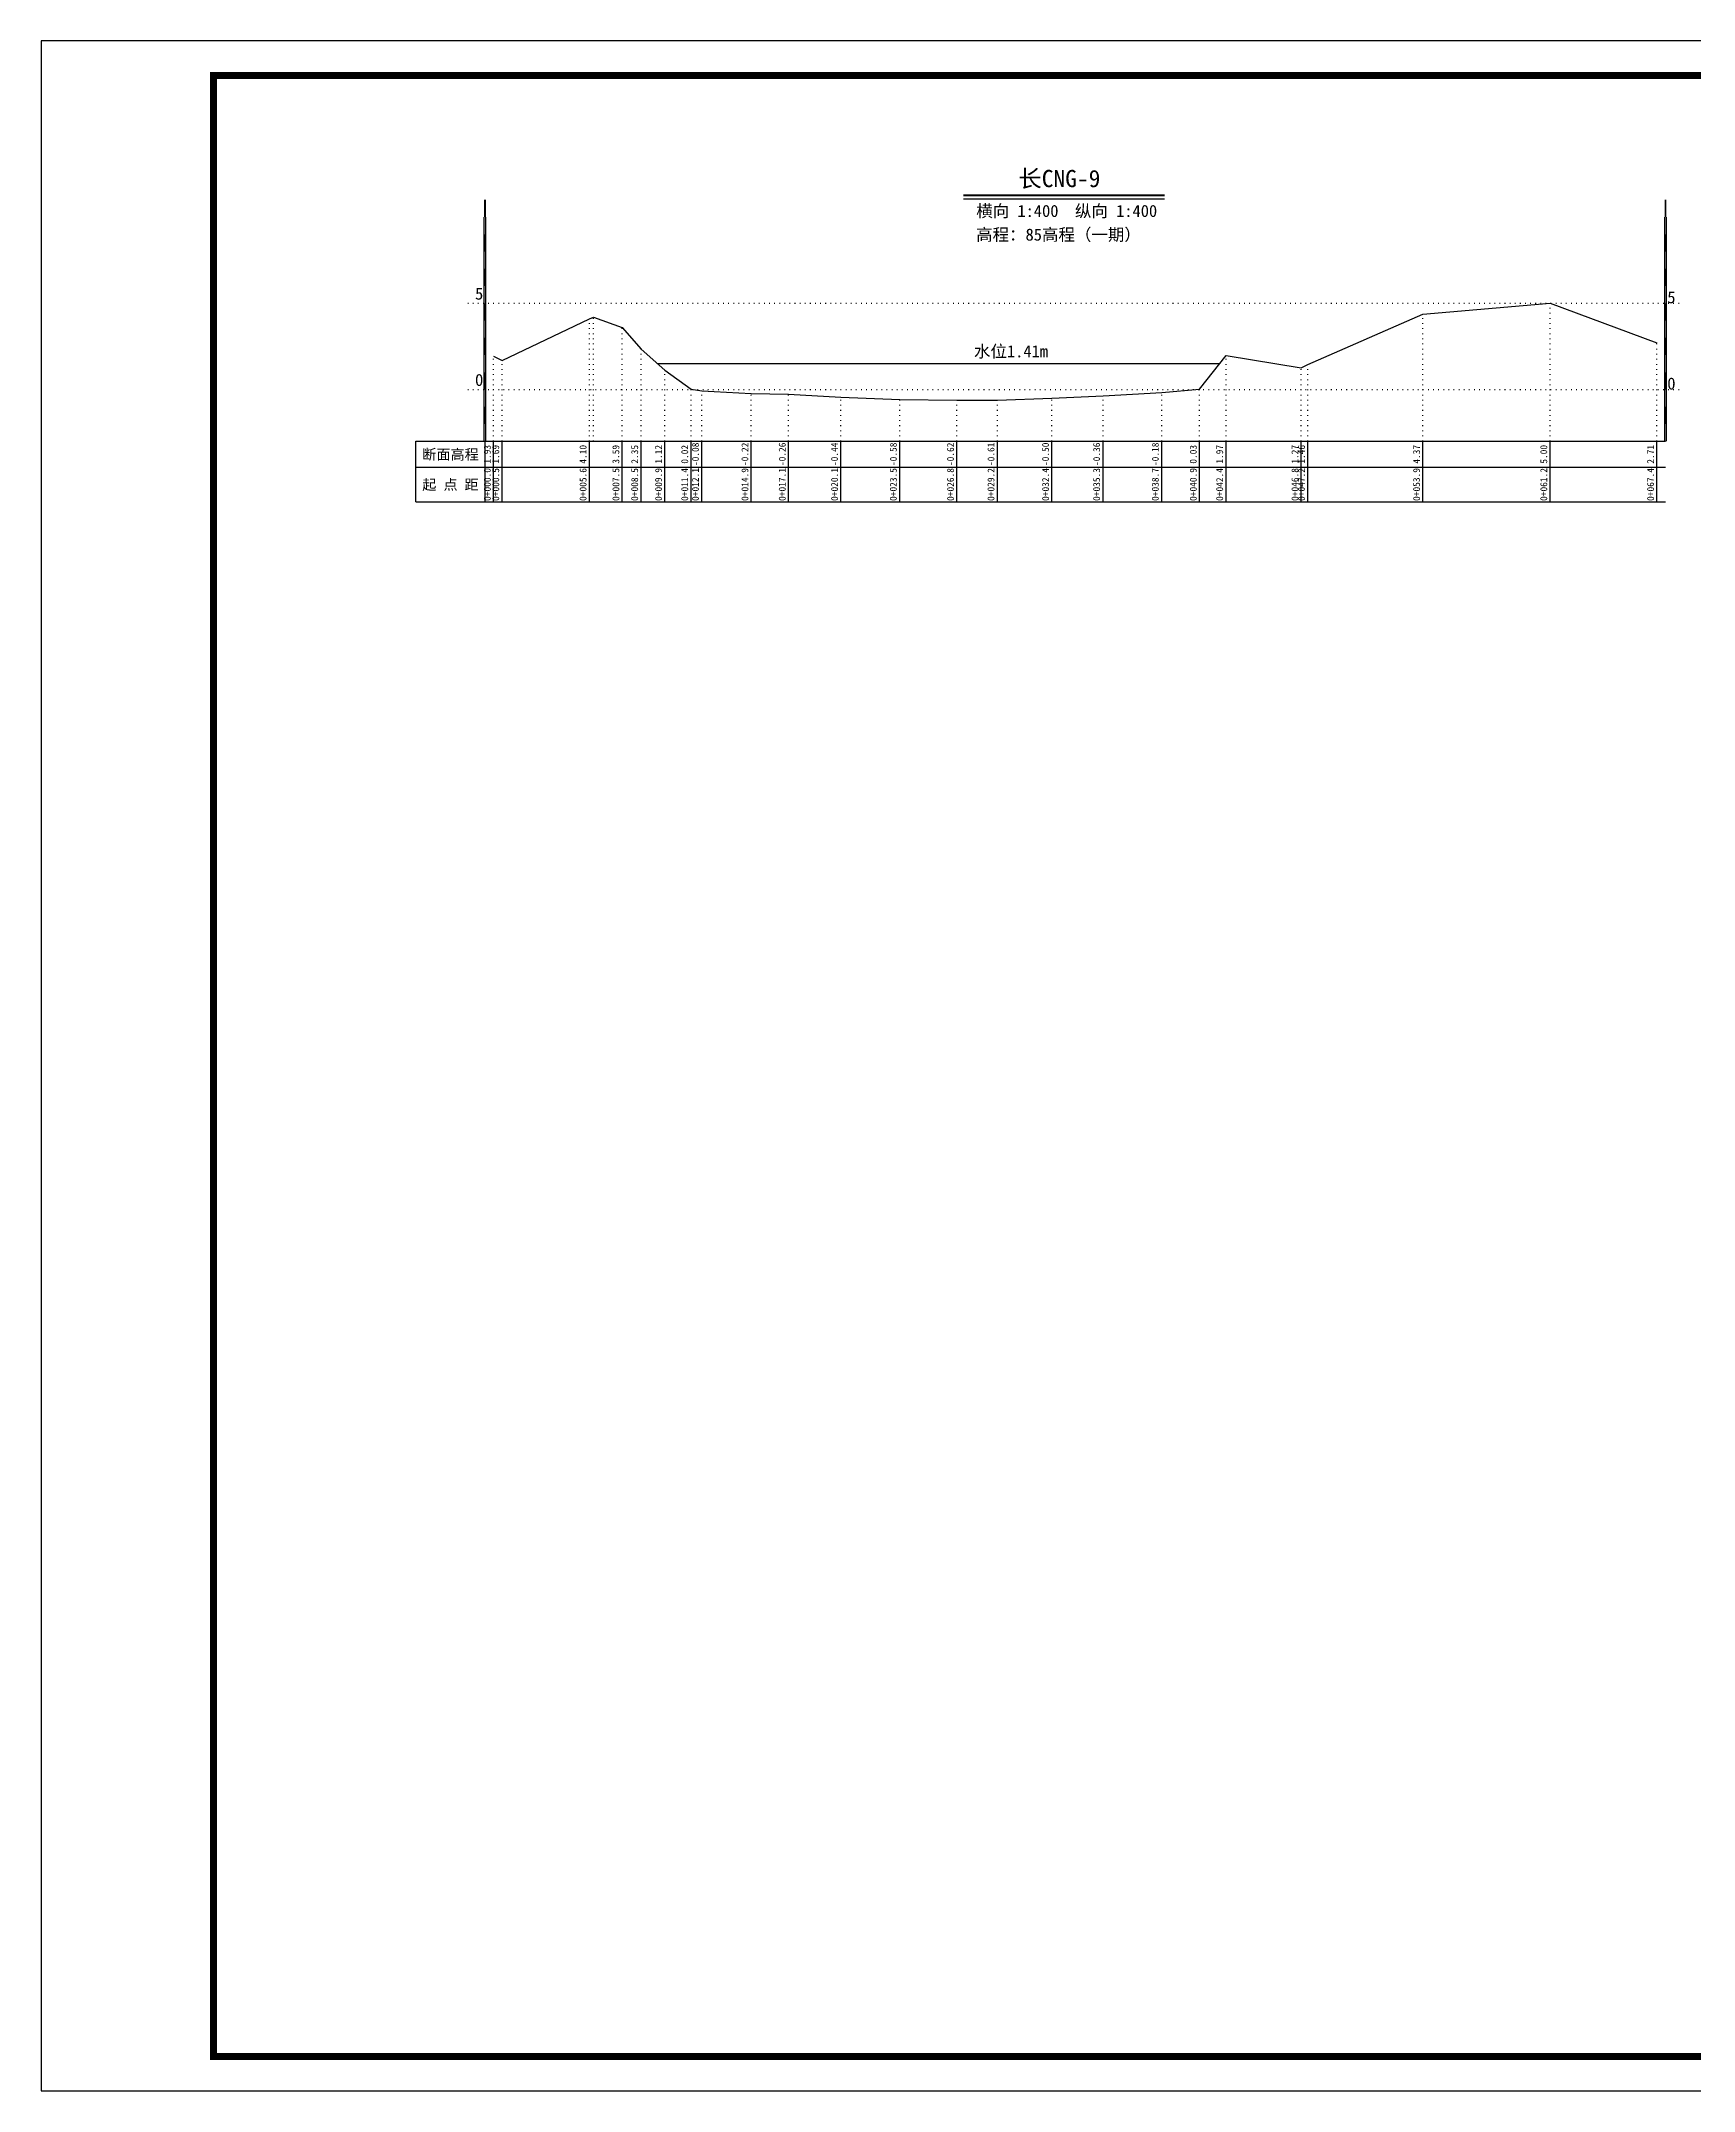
# Model space of a CAD drawing. Header units: millimetres. Extents: x 519117 to 520437, y 3371934 to 3372231.
# Drawn here: x 520017.2 to 520256.7, y 3371934.3 to 3372231.3 of the extents above; entities that cross this region are included whole.
import ezdxf
from ezdxf.enums import TextEntityAlignment as Align

# ---------------------------------------------------------------- set-up
doc = ezdxf.new("R2010")
doc.units = ezdxf.units.MM
doc.header["$LTSCALE"] = 0.4
doc.header["$MEASUREMENT"] = 0
doc.linetypes.add('X4', pattern=[1.6, 0, -1.6])
for name, color, linetype in [('DMX', 1, 'Continuous'), ('zdm1', 5, 'Continuous'), ('ZDMT5', 3, 'Continuous'), ('图框', 7, 'Continuous'), ('断面名称', 5, 'Continuous'), ('比例尺', 3, 'Continuous'), ('水位', 7, 'Continuous')]:
    doc.layers.add(name, color=color, linetype=linetype)
doc.styles.add('HDM', font='仿宋_GB2312.ttf')

msp = doc.modelspace()

# ---------------------------------------------------------------- linework, layer by layer
at = {"layer": 'DMX', "linetype": 'Continuous', "flags": 128}
msp.add_lwpolyline([(520082.8, 3372185.6), (520084.03, 3372185), (520096.68, 3372191.03), (520097.25, 3372191.25), (520101.43, 3372189.75), (520104.15, 3372186.65), (520107.6, 3372183.58), (520111.4, 3372180.83), (520112.95, 3372180.58), (520120.13, 3372180.23), (520125.53, 3372180.13), (520133.1, 3372179.68), (520141.63, 3372179.33), (520149.9, 3372179.23), (520155.78, 3372179.25), (520163.68, 3372179.53), (520171.08, 3372179.88), (520179.58, 3372180.33), (520185.08, 3372180.85), (520188.9, 3372185.7), (520199.8, 3372183.95), (520200.75, 3372184.43), (520217.43, 3372191.7), (520235.85, 3372193.28), (520251.33, 3372187.55)], dxfattribs=at)
at = {"layer": 'zdm1', "linetype": 'Continuous'}
for p, q in [((520081.43, 3372173.28), (520081.43, 3372205.78)), ((520081.68, 3372173.28), (520081.68, 3372205.78)), ((520252.45, 3372173.28), (520252.45, 3372205.78)), ((520252.7, 3372173.28), (520252.7, 3372205.78)), ((520071.55, 3372164.53), (520071.55, 3372173.28)), ((520071.55, 3372173.28), (520082.8, 3372173.28)), ((520081.55, 3372164.53), (520081.55, 3372173.28)), ((520082.8, 3372173.28), (520252.58, 3372173.28)), ((520071.55, 3372169.53), (520252.58, 3372169.53)), ((520071.55, 3372164.53), (520252.58, 3372164.53))]:
    msp.add_line(p, q, dxfattribs=at)
at = {"layer": 'zdm1', "linetype": 'X4'}
for p, q in [((520079.05, 3372193.28), (520255.08, 3372193.28)), ((520079.05, 3372180.78), (520255.08, 3372180.78))]:
    msp.add_line(p, q, dxfattribs=at)
at = {"layer": 'zdm1', "linetype": 'Continuous', "flags": 128}
for points in [[(520081.55, 3372205.78, 0.25, 0.25, 0), (520081.55, 3372208.28, 0.25, 0.25, 0)], [(520252.58, 3372205.78, 0.25, 0.25, 0), (520252.58, 3372208.28, 0.25, 0.25, 0)], [(520081.55, 3372200.78, 0.25, 0.25, 0), (520081.55, 3372203.28, 0.25, 0.25, 0)], [(520252.58, 3372200.78, 0.25, 0.25, 0), (520252.58, 3372203.28, 0.25, 0.25, 0)], [(520081.55, 3372195.78, 0.25, 0.25, 0), (520081.55, 3372198.28, 0.25, 0.25, 0)], [(520252.58, 3372195.78, 0.25, 0.25, 0), (520252.58, 3372198.28, 0.25, 0.25, 0)], [(520081.55, 3372190.78, 0.25, 0.25, 0), (520081.55, 3372193.28, 0.25, 0.25, 0)], [(520252.58, 3372190.78, 0.25, 0.25, 0), (520252.58, 3372193.28, 0.25, 0.25, 0)], [(520081.55, 3372185.78, 0.25, 0.25, 0), (520081.55, 3372188.28, 0.25, 0.25, 0)], [(520252.58, 3372185.78, 0.25, 0.25, 0), (520252.58, 3372188.28, 0.25, 0.25, 0)], [(520081.55, 3372180.78, 0.25, 0.25, 0), (520081.55, 3372183.28, 0.25, 0.25, 0)], [(520252.58, 3372180.78, 0.25, 0.25, 0), (520252.58, 3372183.28, 0.25, 0.25, 0)], [(520081.55, 3372175.78, 0.25, 0.25, 0), (520081.55, 3372178.28, 0.25, 0.25, 0)], [(520252.58, 3372175.78, 0.25, 0.25, 0), (520252.58, 3372178.28, 0.25, 0.25, 0)]]:
    msp.add_lwpolyline(points, format="xyseb", dxfattribs=at)
at = {"layer": 'ZDMT5', "linetype": 'X4'}
for p, q in [((520217.43, 3372173.28), (520217.43, 3372191.7)), ((520235.85, 3372173.28), (520235.85, 3372193.28)), ((520096.68, 3372173.28), (520096.68, 3372191.03)), ((520097.25, 3372173.28), (520097.25, 3372191.25)), ((520101.43, 3372173.28), (520101.43, 3372189.75)), ((520082.8, 3372173.28), (520082.8, 3372185.6)), ((520104.15, 3372173.28), (520104.15, 3372186.65)), ((520188.9, 3372173.28), (520188.9, 3372185.7)), ((520251.33, 3372173.28), (520251.33, 3372187.55)), ((520084.03, 3372173.28), (520084.03, 3372185)), ((520107.6, 3372173.28), (520107.6, 3372183.58)), ((520199.8, 3372173.28), (520199.8, 3372183.95)), ((520200.75, 3372173.28), (520200.75, 3372184.43)), ((520111.4, 3372173.28), (520111.4, 3372180.83)), ((520112.95, 3372173.28), (520112.95, 3372180.58)), ((520120.13, 3372173.28), (520120.13, 3372180.23)), ((520125.53, 3372173.28), (520125.53, 3372180.13)), ((520133.1, 3372173.28), (520133.1, 3372179.68)), ((520171.08, 3372173.28), (520171.08, 3372179.88)), ((520179.58, 3372173.28), (520179.58, 3372180.33)), ((520185.08, 3372173.28), (520185.08, 3372180.85)), ((520141.63, 3372173.28), (520141.63, 3372179.33)), ((520149.9, 3372173.28), (520149.9, 3372179.23)), ((520155.78, 3372173.28), (520155.78, 3372179.25)), ((520163.68, 3372173.28), (520163.68, 3372179.53))]:
    msp.add_line(p, q, dxfattribs=at)
at = {"layer": 'ZDMT5', "linetype": 'Continuous'}
for p, q in [((520082.8, 3372164.53), (520082.8, 3372173.28)), ((520084.03, 3372164.53), (520084.03, 3372173.28)), ((520096.68, 3372164.53), (520096.68, 3372173.28)), ((520101.43, 3372164.53), (520101.43, 3372173.28)), ((520104.15, 3372164.53), (520104.15, 3372173.28)), ((520107.6, 3372164.53), (520107.6, 3372173.28)), ((520111.4, 3372164.53), (520111.4, 3372173.28)), ((520112.95, 3372164.53), (520112.95, 3372173.28)), ((520120.13, 3372164.53), (520120.13, 3372173.28)), ((520125.53, 3372164.53), (520125.53, 3372173.28)), ((520133.1, 3372164.53), (520133.1, 3372173.28)), ((520141.63, 3372164.53), (520141.63, 3372173.28)), ((520149.9, 3372164.53), (520149.9, 3372173.28)), ((520155.78, 3372164.53), (520155.78, 3372173.28)), ((520163.68, 3372164.53), (520163.68, 3372173.28)), ((520171.08, 3372164.53), (520171.08, 3372173.28)), ((520179.58, 3372164.53), (520179.58, 3372173.28)), ((520185.08, 3372164.53), (520185.08, 3372173.28)), ((520188.9, 3372164.53), (520188.9, 3372173.28)), ((520199.8, 3372164.53), (520199.8, 3372173.28)), ((520200.75, 3372164.53), (520200.75, 3372173.28)), ((520217.43, 3372164.53), (520217.43, 3372173.28)), ((520235.85, 3372164.53), (520235.85, 3372173.28)), ((520251.33, 3372164.53), (520251.33, 3372173.28))]:
    msp.add_line(p, q, dxfattribs=at)
at = {"layer": '图框', "flags": 128}
msp.add_lwpolyline([(520017.23, 3371934.28), (520437.23, 3371934.28), (520437.23, 3372231.28), (520017.23, 3372231.28)], close=True, dxfattribs=at)
at = {"layer": '图框', "const_width": 1, "flags": 128}
msp.add_lwpolyline([(520042.23, 3371939.28), (520432.23, 3371939.28), (520432.23, 3372226.28), (520042.23, 3372226.28)], close=True, dxfattribs=at)
at = {"layer": '比例尺', "color": 3, "linetype": 'Continuous', "lineweight": 40}
msp.add_line((520150.86, 3372208.93), (520179.98, 3372208.93), dxfattribs=at)
at = {"layer": '比例尺', "color": 3, "linetype": 'Continuous'}
msp.add_line((520150.86, 3372208.43), (520179.98, 3372208.43), dxfattribs=at)
at = {"layer": '水位', "color": 6, "linetype": 'Continuous', "flags": 128}
msp.add_lwpolyline([(520106.5, 3372184.56), (520188, 3372184.56)], dxfattribs=at)

# ---------------------------------------------------------------- texts
at = {"layer": 'zdm1', "linetype": 'Continuous', "style": 'HDM'}
for s, p in [('5', (520081.3, 3372193.28)), ('0', (520081.3, 3372180.78))]:
    msp.add_text(s, height=1.75, dxfattribs=at).set_placement(p, align=Align.BOTTOM_RIGHT)
for s, p in [('5', (520252.83, 3372193.28)), ('0', (520252.83, 3372180.78))]:
    msp.add_text(s, height=1.75, dxfattribs=at).set_placement(p)
for s, p in [('断面高程', (520076.55, 3372171.4)), ('起 点 距', (520076.55, 3372167.03))]:
    msp.add_text(s, height=1.5, dxfattribs=at).set_placement(p, align=Align.MIDDLE)
at = {"layer": 'ZDMT5', "linetype": 'Continuous', "style": 'HDM'}
for s, p in [('1.93', (520082.68, 3372171.4)), ('1.69', (520083.9, 3372171.4)), ('4.10', (520096.55, 3372171.4)), ('3.59', (520101.3, 3372171.4)), ('2.35', (520104.03, 3372171.4)), ('1.12', (520107.48, 3372171.4)), ('0.02', (520111.28, 3372171.4)), ('-0.08', (520112.83, 3372171.4)), ('-0.22', (520120, 3372171.4)), ('-0.26', (520125.4, 3372171.4)), ('-0.44', (520132.98, 3372171.4)), ('-0.58', (520141.5, 3372171.4)), ('-0.62', (520149.78, 3372171.4)), ('-0.61', (520155.65, 3372171.4)), ('-0.50', (520163.55, 3372171.4)), ('-0.36', (520170.95, 3372171.4)), ('-0.18', (520179.45, 3372171.4)), ('0.03', (520184.95, 3372171.4)), ('1.97', (520188.78, 3372171.4)), ('1.27', (520199.68, 3372171.4)), ('1.46', (520200.63, 3372171.4)), ('4.37', (520217.3, 3372171.4)), ('5.00', (520235.73, 3372171.4)), ('2.71', (520251.2, 3372171.4)), ('0+000.0', (520082.68, 3372167.03)), ('0+000.5', (520083.9, 3372167.03)), ('0+005.6', (520096.55, 3372167.03)), ('0+007.5', (520101.3, 3372167.03)), ('0+008.5', (520104.03, 3372167.03)), ('0+009.9', (520107.48, 3372167.03)), ('0+011.4', (520111.28, 3372167.03)), ('0+012.1', (520112.83, 3372167.03)), ('0+014.9', (520120, 3372167.03)), ('0+017.1', (520125.4, 3372167.03)), ('0+020.1', (520132.98, 3372167.03)), ('0+023.5', (520141.5, 3372167.03)), ('0+026.8', (520149.78, 3372167.03)), ('0+029.2', (520155.65, 3372167.03)), ('0+032.4', (520163.55, 3372167.03)), ('0+035.3', (520170.95, 3372167.03)), ('0+038.7', (520179.45, 3372167.03)), ('0+040.9', (520184.95, 3372167.03)), ('0+042.4', (520188.78, 3372167.03)), ('0+046.8', (520199.68, 3372167.03)), ('0+047.2', (520200.63, 3372167.03)), ('0+053.9', (520217.3, 3372167.03)), ('0+061.2', (520235.73, 3372167.03)), ('0+067.4', (520251.2, 3372167.03))]:
    msp.add_text(s, height=1, rotation=90, dxfattribs=at).set_placement(p, align=Align.BOTTOM_CENTER)
at = {"layer": '断面名称', "color": 5, "linetype": 'Continuous', "style": 'HDM'}
msp.add_text('长CNG-9', height=2.5, dxfattribs=at).set_placement((520164.75, 3372211.4), align=Align.MIDDLE)
at = {"layer": '比例尺', "color": 3, "linetype": 'Continuous', "style": 'HDM'}
for s, p in [('横向 1:400  纵向 1:400', (520178.93, 3372205.26)), ('高程：85高程（一期）', (520176.56, 3372201.83))]:
    msp.add_text(s, height=1.75, dxfattribs=at).set_placement(p, align=Align.BOTTOM_RIGHT)
at = {"layer": '水位', "color": 6, "linetype": 'Continuous', "style": 'HDM'}
msp.add_text('水位1.41m', height=1.75, dxfattribs=at).set_placement((520157.75, 3372186.36), align=Align.MIDDLE)

doc.saveas('drawing.dxf')
